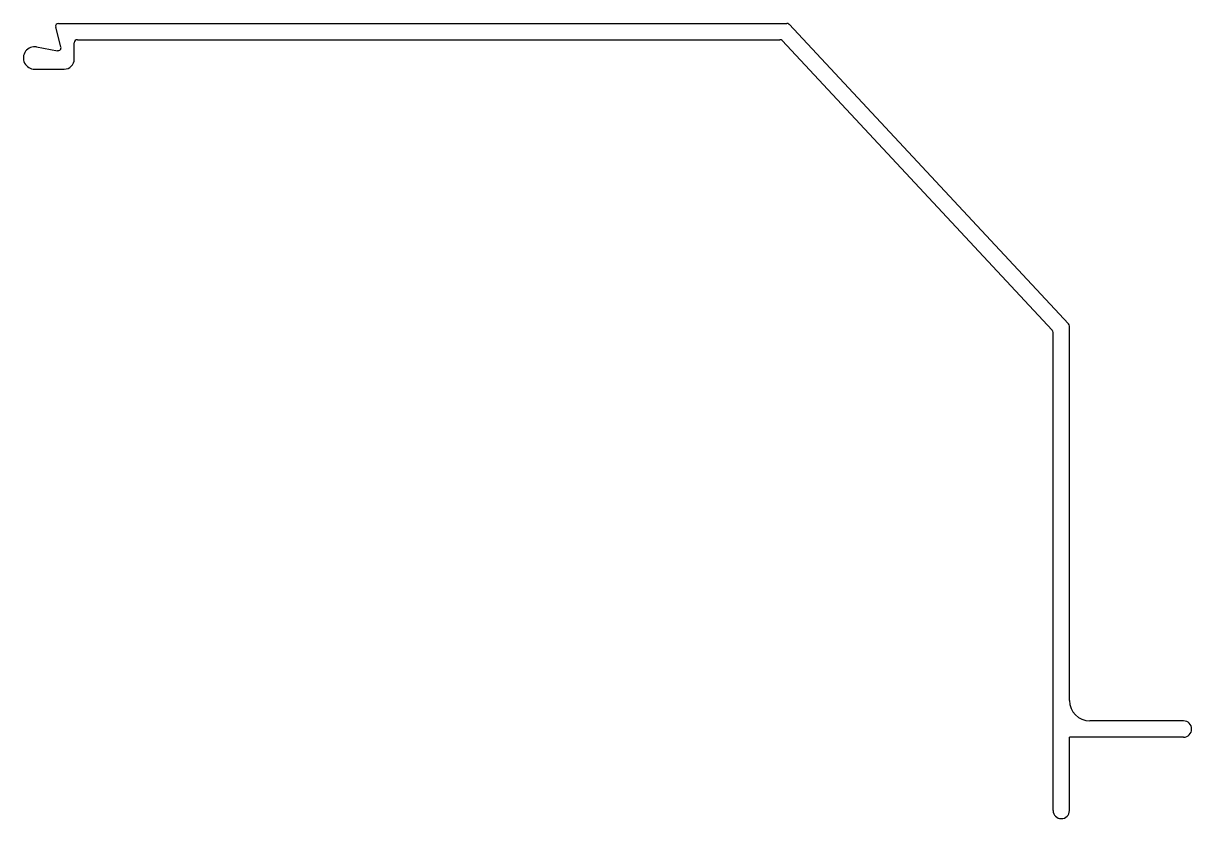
# Model space of a CAD drawing. Extents: x 1393 to 1508, y 2159 to 2237.
import ezdxf

# ---------------------------------------------------------------- set-up
doc = ezdxf.new("R2010")
doc.units = 0
doc.layers.get('0').update_dxf_attribs({"linetype": 'CONTINUOUS'})

msp = doc.modelspace()

# ---------------------------------------------------------------- linework, layer by layer
at = {"color": 0}
for p, q in [((1396.64, 2234.76), (1396.12, 2236.68)), ((1396.41, 2237.06), (1467.92, 2237.06)), ((1495.57, 2207.55), (1468.13, 2236.97)), ((1394.24, 2234.75), (1396.3, 2234.38)), ((1397.95, 2233.56), (1397.95, 2235.16)), ((1398.25, 2235.46), (1467.22, 2235.46)), ((1493.97, 2206.92), (1467.44, 2235.37)), ((1394.05, 2232.56), (1396.95, 2232.56)), ((1495.65, 2170.56), (1495.65, 2207.34)), ((1494.05, 2159.76), (1494.05, 2206.71)), ((1506.85, 2168.56), (1497.65, 2168.56)), ((1495.65, 2159.76), (1495.65, 2166.96)), ((1506.85, 2166.96), (1495.65, 2166.96))]:
    msp.add_line(p, q, dxfattribs=at)
for centre, radius, start, end in [((1396.41, 2236.76), 0.3, 90, 195), ((1467.92, 2236.76), 0.3, 43, 90), ((1394.05, 2233.66), 1.1, 80, 270), ((1396.35, 2234.68), 0.3, 260, 15), ((1398.25, 2235.16), 0.3, 90, 180), ((1467.22, 2235.16), 0.3, 43, 90), ((1396.95, 2233.56), 1, 270, 0), ((1493.75, 2206.71), 0.3, 0, 43), ((1495.35, 2207.34), 0.3, 0, 43), ((1497.65, 2170.56), 2, 180, 270), ((1506.85, 2167.76), 0.8, 270, 90), ((1494.85, 2159.76), 0.8, 180, 0)]:
    msp.add_arc(centre, radius, start, end, dxfattribs=at)

doc.saveas('drawing.dxf')
